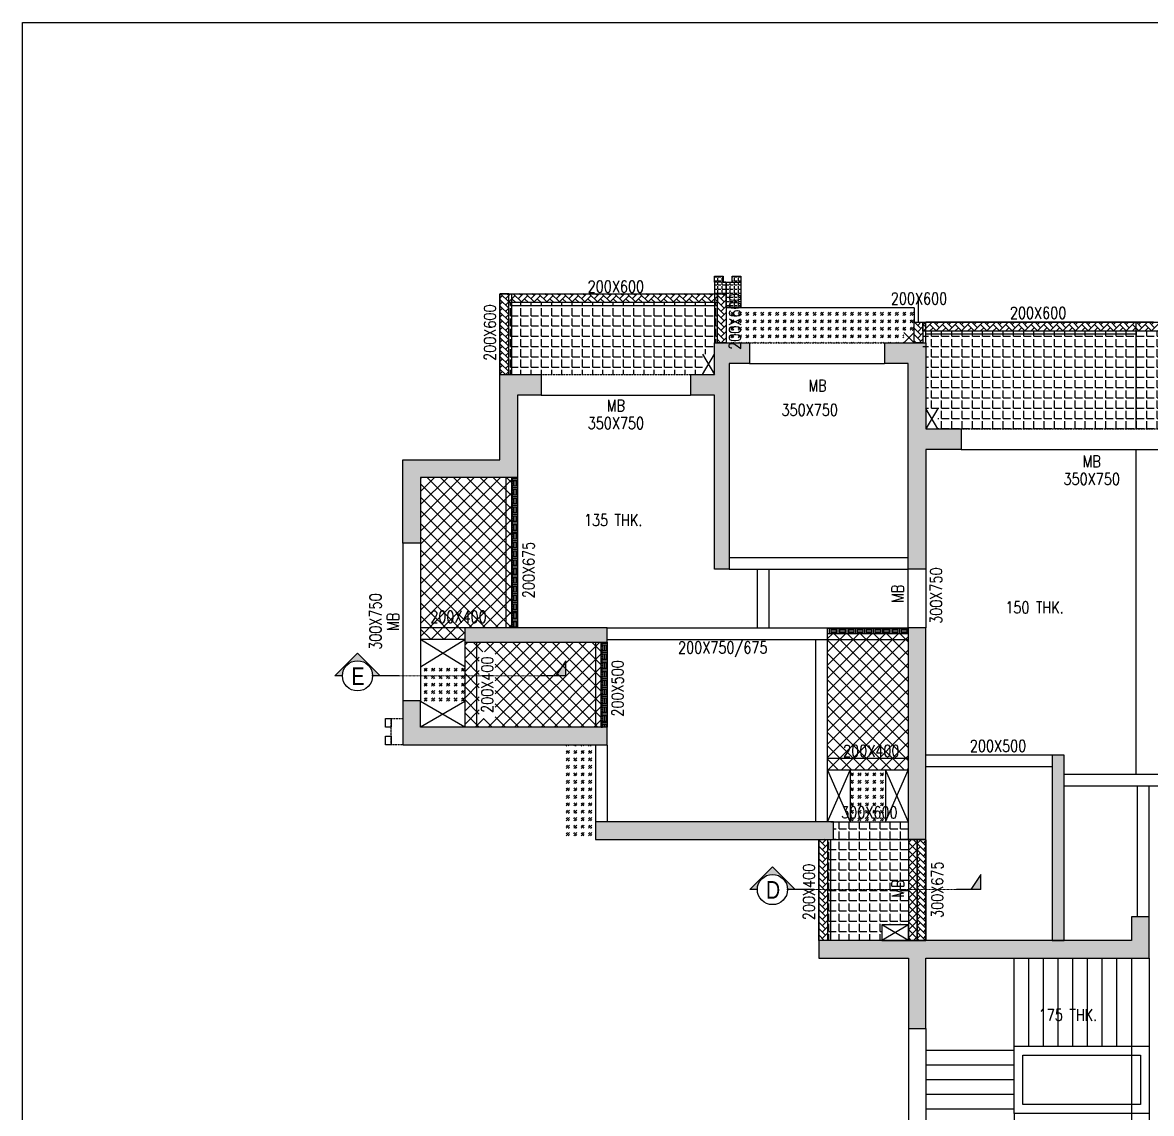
# Model space of a CAD drawing. Header units: millimetres. Extents: x 4277 to 218637, y 6776 to 49510.
# Drawn here: x 4277 to 23488, y 30947 to 49510 of the extents above; entities that cross this region are included whole.
import ezdxf
from ezdxf.enums import TextEntityAlignment as Align

# ---------------------------------------------------------------- set-up
doc = ezdxf.new("R2010")
doc.units = ezdxf.units.MM
for name, pattern in [('DASHED2', [0.375, 0.25, -0.125]), ('DOT', [0.25, 0, -0.25]), ('HIDDEN', [0.375, 0.25, -0.125])]:
    doc.linetypes.add(name, pattern=pattern)
for name, color, linetype in [('BEAM', 3, 'DASHED2'), ('BEAM NO', 3, 'Continuous'), ('COL', 6, 'Continuous'), ('col solid', 20, 'Continuous'), ('COVER', 2, 'Continuous'), ('CUT', 9, 'Continuous'), ('DIM.', 11, 'Continuous'), ('DOTED LINE', 7, 'DOT'), ('HAT', 30, 'Continuous'), ('S-Refr-Sect', 2, 'Continuous'), ('SLAB NO', 3, 'Continuous'), ('SYMBOL', 1, 'Continuous')]:
    doc.layers.add(name, color=color, linetype=linetype)
for name, color, linetype, lineweight in [('BEAM SIZES', 3, 'Continuous', 0), ('Boundary', 40, 'Continuous', 30), ('OTHER', 7, 'Continuous', 30), ('RC PARDI 100MM', 2, 'Continuous', 25), ('RC PARDI 150MM', 2, 'Continuous', 25), ('RC PARDI 200MM', 2, 'Continuous', 25)]:
    doc.layers.add(name, color=color, linetype=linetype, lineweight=lineweight)
doc.styles.add('Arial', font='arial.ttf')
doc.styles.add('romance', font='SIMPLEX.shx')
doc.styles.add('ROMANS', font='romans.shx', dxfattribs={"width": 1.2})
doc.dimstyles.new('25T', dxfattribs={"dimscale": 0.25, "dimtxt": 200, "dimasz": 180, "dimexe": 50, "dimexo": 50, "dimgap": 75, "dimtad": 1, "dimdec": 0, "dimzin": 0, "dimdsep": 46, "dimtxsty": 'romance', "dimcen": 0.09, "dimdle": 150, "dimclrd": 11, "dimclre": 11, "dimclrt": 2, "dimadec": 0, "dimazin": 0, "dimtfac": 1, "dimtdec": 0, "dimtofl": 0, "dimtmove": 0, "dimatfit": 3, "dimfxl": 1, "dimtolj": 1, "dimtzin": 0, "dimarcsym": 0})
pattern_1 = [(0, (67241, -120499.32), (0, 174.625), [127, -47.625]), (90, (67241, -120499.32), (-174.625, 1e-14), [127, -47.625])]
pattern_2 = [(45, (67241, -120499.32), (-112.2532, 112.2532), []), (135, (67241, -120499.32), (-112.2532, -112.2532), [])]
pattern_3 = [(45, (67240.994, -120499.316), (0, 107.763073), [228.6, -76.2]), (135, (67294.876, -120445.435), (1e-14, 107.763073), [228.6, -76.2])]
pattern_4 = [(45, (67240.99, -120499.32), (127.27922, 0), [75, -105]), (45, (67272.81, -120499.32), (127.27922, 0), [30, -150]), (45, (67240.99, -120467.5), (127.27922, 0), [30, -150])]
pattern_5 = [(0, (67240.994, -120499.316), (0, 69.85), [50.8, -19.05]), (90, (67240.994, -120499.316), (-69.85, 4e-15), [50.8, -19.05])]

# ---------------------------------------------------------------- blocks, each defined once
blk = doc.blocks.new('A-SEC-REF-ARROW')
at = {"layer": 'S-Refr-Sect'}
h = blk.add_hatch(color=11, dxfattribs=at)
edge = h.paths.add_edge_path()
edge.add_line((0, 904), (0, 600))
edge.add_arc((0, 0), 600, 90, 180)
edge.add_arc((0, 0), 600, 180, 270)
edge.add_line((0, -600), (0, -904))
edge.add_line((0, -904), (-904, 0))
edge.add_line((-904, 0), (0, 904))
at = {"layer": 'S-Refr-Sect', "color": 11, "linetype": 'Continuous', "ltscale": 100}
for p, q in [((-904, 0), (0, 904)), ((0, 904), (0, 600)), ((0, -904), (-904, 0)), ((0, -600), (0, -904))]:
    blk.add_line(p, q, dxfattribs=at)
at = {"layer": 'S-Refr-Sect', "color": 2, "linetype": 'Continuous'}
blk.add_circle((0, 0), 600, dxfattribs=at)
blk = doc.blocks.new('SECTION')
at = {"layer": 'SYMBOL', "color": 2, "linetype": 'Continuous'}
blk.add_line((1582547, -157327), (1583086, -157327), dxfattribs=at)
at = {"layer": 'SYMBOL', "ltscale": 800, "xscale": -0.500000000299394, "yscale": 0.5000000005322244, "zscale": 0.5, "rotation": 89.96648996946367}
blk.add_blockref('A-SEC-REF-ARROW', (1583371, -157327), dxfattribs=at)
at = {"layer": 'SYMBOL', "color": 1, "linetype": 'Continuous', "style": 'Arial', "width": 0.8}
blk.add_attdef('1', text='', height=350, dxfattribs=at).set_placement((1583359, -157334), align=Align.MIDDLE)
blk = doc.blocks.new('SEC-END')
at = {"linetype": 'Continuous'}
for p, q in [((-300, 0), (0, 200)), ((0, 0), (-300, 0))]:
    blk.add_line(p, q, dxfattribs=at)
blk.add_solid([(-300, 0), (0, 0), (-300, 0), (0, 200)], dxfattribs=at)
blk = doc.blocks.new('SEC-T1')
at = {"layer": 'S-Refr-Sect', "linetype": 'Continuous'}
blk.add_line((0, 4.84), (0, 0), dxfattribs=at)
at = {"layer": 'S-Refr-Sect', "extrusion": (0, 0, -1), "xscale": 0.009999999999998, "yscale": 0.009999999999998, "zscale": -0.01, "rotation": 180}
blk.add_blockref('SEC-END', (0, 4.84), dxfattribs=at)

msp = doc.modelspace()

# ---------------------------------------------------------------- hatches: boundary and pattern name
at = {"layer": 'col solid'}
h = msp.add_hatch(color=256, dxfattribs=at)
h.dxf.hatch_style = 1
h.paths.add_polyline_path([(16051, 44059), (16650, 44059), (16650, 43709), (16301, 43709), (16301, 40209), (16051, 40209), (16051, 43169), (15652, 43169), (15652, 43519), (16051, 43519)])
h = msp.add_hatch(color=256, dxfattribs=at)
h.dxf.hatch_style = 1
h.paths.add_polyline_path([(19651, 42244), (19651, 40209), (19351, 40209), (19350, 43709), (18950, 43709), (18950, 44059), (19650, 44059), (19651, 42594), (20252, 42594), (20252, 42244), (19651, 42244)])
h = msp.add_hatch(color=256, dxfattribs=at)
h.dxf.hatch_style = 1
h.paths.add_polyline_path([(12401, 41769), (11051, 41769), (11051, 40649), (10751, 40649), (10751, 42069), (12401, 42069), (12401, 43519), (13101, 43519), (13101, 43169), (12701, 43169), (12701, 41769)])
h = msp.add_hatch(color=256, dxfattribs=at)
h.dxf.hatch_style = 1
h.paths.add_polyline_path([(14226, 39212), (11801, 39212), (11801, 38969), (14226, 38969)])
h = msp.add_hatch(color=256, dxfattribs=at)
h.dxf.hatch_style = 1
h.paths.add_polyline_path([(19652, 39209), (19351, 39209), (19351, 35609), (19652, 35609)])
h = msp.add_hatch(color=256, dxfattribs=at)
h.dxf.hatch_style = 1
h.paths.add_polyline_path([(14226, 37219), (14226, 37519), (11051, 37519), (11051, 37969), (10751, 37969), (10751, 37219)])
h = msp.add_hatch(color=256, dxfattribs=at)
h.dxf.hatch_style = 1
h.paths.add_polyline_path([(21802, 33891), (22002, 33891), (22002, 33891), (22002, 37041), (21802, 37041)])
h = msp.add_hatch(color=256, dxfattribs=at)
h.dxf.hatch_style = 1
h.paths.add_polyline_path([(18076, 35909), (14026, 35909), (14026, 35609), (18076, 35609)])
h = msp.add_hatch(color=256, dxfattribs=at)
h.dxf.hatch_style = 1
h.paths.add_polyline_path([(23451, 33591), (23451, 34291), (23151, 34291), (23151, 33891), (17826, 33891), (17826, 33591), (19352, 33591), (19352, 33191), (19652, 33191), (19652, 33591)])
h = msp.add_hatch(color=256, dxfattribs=at)
h.dxf.hatch_style = 1
h.paths.add_polyline_path([(23451, 33591), (23451, 34291), (23151, 34291), (23151, 33891), (19652, 33891), (19652, 33891), (19352, 33891), (19352, 33891), (17826, 33891), (17826, 33591), (19352, 33591), (19352, 32391), (19652, 32391), (19652, 33591)])
at = {"layer": 'HAT'}
h = msp.add_hatch(dxfattribs=at)
h.set_pattern_fill('ANGLE', color=256, scale=10)
h.set_pattern_definition(pattern_5)
h.paths.add_polyline_path([(16051, 45094), (16201, 45094), (16201, 45194), (16051, 45194)])
h = msp.add_hatch(dxfattribs=at)
h.set_pattern_fill('ANGLE', color=256, scale=10)
h.set_pattern_definition(pattern_5)
h.paths.add_polyline_path([(16351, 45194), (16501, 45194), (16501, 45094), (16351, 45094)])
h = msp.add_hatch(dxfattribs=at)
h.set_pattern_fill('ANGLE', color=256, scale=10)
h.set_pattern_definition(pattern_5)
h.paths.add_polyline_path([(16251, 45094), (16051, 45094), (16051, 44894), (16251, 44894)])
h = msp.add_hatch(dxfattribs=at)
h.set_pattern_fill('ANGLE', color=256, scale=10)
h.set_pattern_definition(pattern_5)
h.paths.add_polyline_path([(16251, 45094), (16501, 45094), (16501, 44659), (16251, 44659)])
h = msp.add_hatch(dxfattribs=at)
h.set_pattern_fill('ANGLE', color=256, scale=25)
h.set_pattern_definition(pattern_1)
h.paths.add_polyline_path([(12551, 44744), (16101, 44744), (16101, 44059), (16051, 44059), (16051, 43869), (15851, 43869), (15851, 43519), (12551, 43519)])
h = msp.add_hatch(dxfattribs=at)
h.set_pattern_fill('GOST_GLASS', color=256, scale=15)
h.set_pattern_definition([(45, (67241, -120299.32), (127.27922, 0), [75, -105]), (45, (67272.82, -120299.32), (127.27922, 0), [30, -150]), (45, (67241, -120267.5), (127.27922, 0), [30, -150])])
h.paths.add_polyline_path([(19451, 44654), (16251, 44654), (16251, 44059), (19276, 44059), (19276, 44234), (19451, 44234)])
h = msp.add_hatch(dxfattribs=at)
h.set_pattern_fill('ANGLE', color=256, scale=25)
h.set_pattern_definition(pattern_1)
h.paths.add_polyline_path([(19600, 44259), (23226, 44259), (23226, 42594), (19851, 42594), (19851, 42944), (19651, 42944), (19650, 43859), (19600, 43859)])
h = msp.add_hatch(dxfattribs=at)
h.set_pattern_fill('ANGLE', color=256, scale=25)
h.set_pattern_definition(pattern_1)
h.paths.add_polyline_path([(23615, 43959), (23895, 43959), (23895, 42836), (23615, 42836)], flags=16)
h.paths.add_polyline_path([(23226, 44259), (26851, 44259), (26851, 43759), (26801, 43759), (26801, 42944), (26601, 42944), (26601, 42594), (23226, 42594)])
at = {"layer": 'HAT', "linetype": 'ByBlock'}
h = msp.add_hatch(dxfattribs=at)
h.set_pattern_fill('ANSI37', color=256, scale=50)
h.set_pattern_definition(pattern_2)
edge = h.paths.add_edge_path()
edge.add_line((11051, 41769), (12601, 41769))
edge.add_line((12601, 41769), (12601, 39209))
edge.add_line((12601, 39209), (11801, 39209))
edge.add_line((11801, 39209), (11801, 39009))
edge.add_line((11801, 39009), (11051, 39009))
edge.add_line((11051, 39009), (11051, 41769))
h = msp.add_hatch(dxfattribs=at)
h.set_pattern_fill('ANSI37', color=256, scale=50)
h.set_pattern_definition(pattern_2)
h.paths.add_polyline_path([(17976, 36789), (19351, 36789), (19351, 39109), (17976, 39109)])
h = msp.add_hatch(dxfattribs=at)
h.set_pattern_fill('ANSI37', color=256, scale=50)
h.set_pattern_definition(pattern_2)
h.paths.add_polyline_path([(12048, 38803), (12321, 38803), (12321, 37669), (12048, 37669)])
h.paths.add_polyline_path([(11801, 38969), (14126, 38969), (14126, 37519), (11801, 37519)])
at = {"layer": 'HAT'}
h = msp.add_hatch(dxfattribs=at)
h.set_pattern_fill('GOST_GLASS', color=256, scale=15)
h.set_pattern_definition(pattern_4)
h.paths.add_polyline_path([(11051, 38549), (11801, 38549), (11801, 37959), (11051, 37959)])
h = msp.add_hatch(dxfattribs=at)
h.set_pattern_fill('GOST_GLASS', color=256, scale=15)
h.set_pattern_definition(pattern_4)
h.paths.add_polyline_path([(13476, 37209), (14026, 37209), (14026, 35609), (13476, 35609)])
h = msp.add_hatch(dxfattribs=at)
h.set_pattern_fill('GOST_GLASS', color=256, scale=15)
h.set_pattern_definition(pattern_4)
h.paths.add_polyline_path([(18363, 36789), (18963, 36789), (18963, 35909), (18363, 35909)])
h = msp.add_hatch(dxfattribs=at)
h.set_pattern_fill('ANGLE', color=256, scale=25)
h.set_pattern_definition(pattern_1)
h.paths.add_polyline_path([(18076, 35909), (19351, 35909), (19351, 35609), (18076, 35609)])
h = msp.add_hatch(dxfattribs=at)
h.set_pattern_fill('ANGLE', color=256, scale=25)
h.set_pattern_definition(pattern_1)
edge = h.paths.add_edge_path()
edge.add_line((17976, 35609), (19376, 35609))
edge.add_line((19376, 35609), (19352, 34159))
edge.add_line((19352, 34159), (18901, 34159))
edge.add_line((18901, 34159), (18901, 33891))
edge.add_line((18901, 33891), (17976, 33891))
edge.add_line((17976, 33891), (17976, 35609))
at = {"layer": 'HAT', "linetype": 'ByBlock'}
h = msp.add_hatch(dxfattribs=at)
h.set_pattern_fill('ANSI37', color=256, scale=30)
h.set_pattern_definition([(45, (67240.99, -120499.32), (-67.35192, 67.35192), []), (135, (67240.99, -120499.32), (-67.35192, -67.35192), [])])
h.paths.add_polyline_path([(19352, 33891), (19501, 33891), (19501, 35609), (19352, 35609)])
at = {"layer": 'RC PARDI 100MM'}
h = msp.add_hatch(dxfattribs=at)
h.set_pattern_fill('EARTH', color=30, scale=300, angle=270)
h.set_pattern_definition([(270, (-157171.56, 215258.9), (75, -75), [75, -75]), (270, (-157143.43, 215258.9), (75, -75), [75, -75]), (270, (-157115.31, 215258.9), (75, -75), [75, -75]), (360, (-157105.93, 215249.53), (75, 75), [75, -75]), (360, (-157105.93, 215221.4), (75, 75), [75, -75]), (360, (-157105.93, 215193.28), (75, 75), [75, -75])])
h.paths.add_polyline_path([(12701, 41769), (12701, 39209), (12601, 39209), (12601, 41769)])
h = msp.add_hatch(dxfattribs=at)
h.set_pattern_fill('EARTH', color=30, scale=300, angle=180)
h.set_pattern_definition([(180, (192865.78, 208981.15), (-75, -75), [75, -75]), (180, (192865.78, 208953.02), (-75, -75), [75, -75]), (180, (192865.78, 208924.9), (-75, -75), [75, -75]), (270, (192856.41, 208915.52), (75, -75), [75, -75]), (270, (192828.28, 208915.52), (75, -75), [75, -75]), (270, (192800.16, 208915.52), (75, -75), [75, -75])])
h.paths.add_polyline_path([(19351, 39109), (17976, 39109), (17976, 39209), (19351, 39209)])
h = msp.add_hatch(dxfattribs=at)
h.set_pattern_fill('EARTH', color=30, scale=300, angle=270)
h.set_pattern_definition([(270, (-155646.56, 212458.9), (75, -75), [75, -75]), (270, (-155618.43, 212458.9), (75, -75), [75, -75]), (270, (-155590.31, 212458.9), (75, -75), [75, -75]), (360, (-155580.93, 212449.53), (75, 75), [75, -75]), (360, (-155580.93, 212421.4), (75, 75), [75, -75]), (360, (-155580.93, 212393.28), (75, 75), [75, -75])])
h.paths.add_polyline_path([(14226, 38969), (14226, 37519), (14126, 37519), (14126, 38969)])
at = {"layer": 'RC PARDI 150MM'}
h = msp.add_hatch(dxfattribs=at)
h.set_pattern_fill('AR-HBONE', color=30, scale=0.75)
h.set_pattern_definition(pattern_3)
h.paths.add_polyline_path([(12401, 43519), (12551, 43519), (12551, 44894), (12401, 44894)])
h = msp.add_hatch(dxfattribs=at)
h.set_pattern_fill('AR-HBONE', color=30, scale=0.75)
h.set_pattern_definition(pattern_3)
h.paths.add_polyline_path([(12551, 44894), (16101, 44894), (16101, 44744), (12551, 44744)])
h = msp.add_hatch(dxfattribs=at)
h.set_pattern_fill('AR-HBONE', color=30, scale=0.75)
h.set_pattern_definition(pattern_3)
h.paths.add_polyline_path([(16251, 44059), (16101, 44059), (16101, 44894), (16251, 44894)])
h = msp.add_hatch(dxfattribs=at)
h.set_pattern_fill('AR-HBONE', color=30, scale=0.75)
h.set_pattern_definition([(45, (70590.51, -120199.316), (0, 107.763073), [228.6, -76.2]), (135, (70644.395, -120145.434), (1e-14, 107.763073), [228.6, -76.2])])
h.paths.add_polyline_path([(19600, 44059), (19450, 44059), (19450, 44409), (19600, 44409)])
h = msp.add_hatch(dxfattribs=at)
h.set_pattern_fill('AR-HBONE', color=30, scale=0.75)
h.set_pattern_definition([(45, (67240.994, -120399.316), (0, 107.763073), [228.6, -76.2]), (135, (67294.876, -120345.435), (1e-14, 107.763073), [228.6, -76.2])])
h.paths.add_polyline_path([(19600, 44409), (26851, 44409), (26851, 44259), (19600, 44259)])
h = msp.add_hatch(dxfattribs=at)
h.set_pattern_fill('AR-HBONE', color=30, scale=0.75)
h.set_pattern_definition(pattern_3)
h.paths.add_polyline_path([(17826, 35609), (17976, 35609), (17976, 33891), (17826, 33891)])
h = msp.add_hatch(dxfattribs=at)
h.set_pattern_fill('AR-HBONE', color=30, scale=0.75)
h.set_pattern_definition(pattern_3)
h.paths.add_polyline_path([(19502, 33891), (19652, 33891), (19652, 35609), (19502, 35609)])

# ---------------------------------------------------------------- linework, layer by layer
at = {"layer": 'BEAM', "ltscale": 10}
for p, q in [((16051, 45094, 0), (16051, 44059, 0)), ((16251, 45094, 0), (16051, 45094, 0)), ((16251, 45094, 0), (16251, 44059, 0)), ((12401, 43519), (12401, 44894, 0)), ((12401, 44894, 0), (12601, 44894, 0)), ((12601, 43519), (12601, 44894, 0)), ((12601, 44894, 0), (16051, 44894, 0)), ((16051, 44894, 0), (16251, 44894, 0)), ((12601, 44694, 0), (16051, 44694, 0)), ((19450, 44059, 0), (19450, 44409, 0)), ((19451, 44409, 0), (19650, 44409, 0)), ((19650, 44059, 0), (19650, 44409, 0)), ((23226, 44409, 0), (19650, 44409, 0)), ((23226, 42594, 0), (23226, 44409, 0)), ((23526, 44409, 0), (23226, 44409, 0)), ((23226, 44209, 0), (19650, 44209, 0)), ((12501, 41769, 0), (12501, 39209, 0)), ((17976, 35909, 0), (17976, 39209, 0)), ((11801, 39009, 0), (11051, 39009, 0)), ((17876, 39009, 0), (19351, 39009, 0)), ((11801, 38969, 0), (11801, 37519, 0)), ((14026, 38969, 0), (14026, 37519, 0)), ((14026, 37219, 0), (14026, 35909, 0)), ((19351, 36789, 0), (17976, 36789, 0)), ((18026, 35909, 0), (19351, 35909, 0)), ((17826, 35609, 0), (17826, 33891, 0)), ((18026, 35609, 0), (18026, 33891, 0)), ((18026, 35609, 0), (19351, 35609, 0)), ((19352, 32391, 0), (19352, 30647, 0)), ((19652, 32391, 0), (19652, 30647, 0))]:
    msp.add_line(p, q, dxfattribs=at)
at = {"layer": 'BEAM', "color": 4}
for p, q in [((16650, 44059, 0), (18950, 44059, 0)), ((13101, 43519, 0), (15652, 43519, 0)), ((20251, 42594, 0), (26201, 42594, 0))]:
    msp.add_line(p, q, dxfattribs=at)
at = {"layer": 'BEAM', "color": 4, "linetype": 'HIDDEN', "ltscale": 10}
for p, q in [((16650, 43709, 0), (18950, 43709, 0)), ((13101, 43169, 0), (15652, 43169, 0)), ((20251, 42244, 0), (26201, 42244, 0)), ((19351, 39209, 0), (19351, 40209, 0)), ((19651, 40209, 0), (19652, 39209, 0)), ((19352, 35609, 0), (19352, 33897, 0)), ((19652, 35609, 0), (19652, 33891, 0)), ((23151, 33591, 0), (23151, 29447, 0)), ((23451, 33591, 0), (23451, 29447, 0))]:
    msp.add_line(p, q, dxfattribs=at)
at = {"layer": 'BEAM', "linetype": 'HIDDEN', "ltscale": 10}
for p, q in [((23226, 36716, 0), (23226, 42244, 0)), ((12701, 41769, 0), (12701, 39209, 0)), ((16301, 40409, 0), (19351, 40409, 0)), ((16301, 40209, 0), (19351, 40209, 0)), ((16776, 40209, 0), (16776, 39209, 0)), ((16976, 40209, 0), (16976, 39209, 0)), ((11801, 39209, 0), (11051, 39209, 0)), ((14226, 39209, 0), (19351, 39209, 0)), ((14226, 39009, 0), (17876, 39009, 0)), ((17776, 35909, 0), (17776, 39009, 0)), ((12001, 38969, 0), (12001, 37519, 0)), ((14226, 38969, 0), (14226, 37519, 0)), ((14226, 37219, 0), (14226, 35909, 0)), ((19351, 36989, 0), (17976, 36989, 0)), ((21802, 37044, 0), (19652, 37044, 0)), ((21802, 36844, 0), (19652, 36844, 0)), ((26251, 36716, 0), (22002, 36716, 0)), ((26251, 36516, 0), (22002, 36516, 0)), ((23251, 34291, 0), (23251, 36516, 0)), ((23451, 34291, 0), (23451, 36516, 0))]:
    msp.add_line(p, q, dxfattribs=at)
at = {"layer": 'BEAM', "color": 4, "ltscale": 10}
for p, q in [((10751, 40649, 0), (10751, 37969, 0)), ((11051, 40649, 0), (11051, 37969, 0))]:
    msp.add_line(p, q, dxfattribs=at)
at = {"layer": 'BEAM', "elevation": 0}
msp.add_lwpolyline([(10551, 37669), (10751, 37669), (10751, 37219), (10551, 37219)], close=True, dxfattribs=at)
at = {"layer": 'Boundary'}
msp.add_lwpolyline([(4277, 49510), (65790, 49510), (65790, 6776), (4277, 6776)], close=True, dxfattribs=at)
at = {"layer": 'COL', "elevation": 0}
for points in [[(16051, 44059), (16650, 44059), (16650, 43709), (16301, 43709), (16301, 40209), (16051, 40209), (16051, 43169), (15652, 43169), (15652, 43519), (16051, 43519)], [(19651, 42244), (19651, 40209), (19351, 40209), (19350, 43709), (18950, 43709), (18950, 44059), (19650, 44059), (19651, 42594), (20252, 42594), (20252, 42244), (19651, 42244)], [(14226, 39212), (11801, 39212), (11801, 38969), (14226, 38969)], [(19652, 39209), (19351, 39209), (19351, 35609), (19652, 35609)], [(14226, 37219), (14226, 37519), (11051, 37519), (11051, 37969), (10751, 37969), (10751, 37219)], [(18076, 35909), (14026, 35909), (14026, 35609), (18076, 35609)], [(23451, 33591), (23451, 34291), (23151, 34291), (23151, 33891), (19652, 33891), (19652, 33891), (19352, 33891), (19352, 33891), (17826, 33891), (17826, 33591), (19352, 33591), (19352, 32391), (19652, 32391), (19652, 33591)]]:
    msp.add_lwpolyline(points, close=True, dxfattribs=at)
for points in [[(12401, 41769), (11051, 41769), (11051, 40649), (10751, 40649), (10751, 42069), (12401, 42069), (12401, 43519), (13101, 43519), (13101, 43169), (12701, 43169), (12701, 41769), (12401, 41769)], [(22002, 33891), (22002, 37041), (21802, 37041), (21802, 33891), (22002, 33891)]]:
    msp.add_lwpolyline(points, dxfattribs=at)
at = {"layer": 'COVER'}
for p, q in [((19451, 44654, 0), (16251, 44654, 0)), ((19451, 44654, 0), (19451, 44409, 0)), ((18363, 36789, 0), (18363, 35909, 0)), ((18963, 36789, 0), (18963, 35909, 0))]:
    msp.add_line(p, q, dxfattribs=at)
at = {"layer": 'COVER', "elevation": 0}
msp.add_lwpolyline([(16051, 45094), (16051, 45194), (16201, 45194), (16201, 45094), (16351, 45094), (16351, 45194), (16501, 45194), (16501, 44659), (16251, 44659)], dxfattribs=at)
for points in [[(16251, 45094), (16501, 45094), (16501, 44659), (16251, 44659)], [(12401, 43519), (12551, 43519), (12551, 44894), (12401, 44894)], [(12551, 44894), (16101, 44894), (16101, 44744), (12551, 44744)], [(16251, 44059), (16101, 44059), (16101, 44894), (16251, 44894)], [(19600, 44059), (19450, 44059), (19450, 44409), (19600, 44409)], [(19600, 44409), (26851, 44409), (26851, 44259), (19600, 44259)], [(10451, 37669), (10551, 37669), (10551, 37519), (10451, 37519)], [(10451, 37369), (10551, 37369), (10551, 37219), (10451, 37219)], [(17826, 35609), (17976, 35609), (17976, 33891), (17826, 33891)], [(19352, 33891), (19501, 33891), (19501, 35609), (19352, 35609)], [(19502, 33891), (19652, 33891), (19652, 35609), (19502, 35609)], [(19352, 34159), (18901, 34159), (18901, 33891), (19352, 33891)]]:
    msp.add_lwpolyline(points, close=True, dxfattribs=at)
at = {"layer": 'COVER', "const_width": 0.1, "elevation": 0}
for points in [[(19276, 44234), (19450, 44234), (19450, 44059), (19276, 44059)], [(15851, 43869), (16051, 43869), (16051, 43519), (15851, 43519)], [(19851, 42944), (19651, 42944), (19651, 42594), (19851, 42594)]]:
    msp.add_lwpolyline(points, close=True, dxfattribs=at)
for points in [[(11801, 38549), (11051, 38549), (11051, 37959), (11801, 37959)], [(14026, 35609), (13476, 35609), (13476, 37209)]]:
    msp.add_lwpolyline(points, dxfattribs=at)
at = {"layer": 'CUT'}
for p, q in [((19276, 44059, 0), (19450, 44234, 0)), ((19276, 44234, 0), (19450, 44059, 0)), ((15851, 43869, 0), (16051, 43519, 0)), ((15851, 43519, 0), (16051, 43869, 0)), ((19851, 42944, 0), (19651, 42594, 0)), ((19851, 42594, 0), (19651, 42944, 0)), ((11801, 38549, 0), (11051, 39009, 0)), ((11051, 38549, 0), (11801, 39009, 0)), ((11801, 37959, 0), (11051, 37519, 0)), ((11801, 37519, 0), (11051, 37959, 0)), ((17976, 36789, 0), (18363, 35909, 0)), ((17976, 35909, 0), (18363, 36789, 0)), ((18963, 36789, 0), (19351, 35909, 0)), ((18963, 35909, 0), (19351, 36789, 0)), ((19352, 34159, 0), (18901, 33891, 0)), ((19352, 33891, 0), (18901, 34159, 0))]:
    msp.add_line(p, q, dxfattribs=at)
at = {"layer": 'DOTED LINE', "color": 1, "linetype": 'DOT', "lineweight": 9, "ltscale": 0.005}
for p, q in [((10684, 38394, 19758), (13107, 38394, 19758)), ((17745, 34757, 0), (20169, 34757, 0))]:
    msp.add_line(p, q, dxfattribs=at)
at = {"layer": 'OTHER'}
for p, q in [((21152, 32091, 0), (21152, 33591, 0)), ((21402, 32091, 0), (21402, 33591, 0)), ((21652, 32091, 0), (21652, 33591, 0)), ((21902, 32091, 0), (21902, 33591, 0)), ((22152, 32091, 0), (22152, 33591, 0)), ((22402, 32091, 0), (22402, 33591, 0)), ((22652, 32091, 0), (22652, 33591, 0)), ((22902, 32091, 0), (22902, 33591, 0)), ((21152, 32019, 0), (19652, 32019, 0)), ((21152, 31769, 0), (19652, 31769, 0)), ((21152, 31519, 0), (19652, 31519, 0)), ((21152, 31269, 0), (19652, 31269, 0)), ((21152, 31019, 0), (19652, 31019, 0)), ((21152, 30947, 0), (21152, 29447, 0))]:
    msp.add_line(p, q, dxfattribs=at)
at = {"layer": 'OTHER', "elevation": 0}
for points in [[(21152, 32091), (23451, 32091), (23451, 30947), (21152, 30947)], [(21302, 31941), (23301, 31941), (23301, 31097), (21302, 31097)]]:
    msp.add_lwpolyline(points, close=True, dxfattribs=at)
at = {"layer": 'RC PARDI 200MM', "elevation": 0}
for points in [[(12701, 41769), (12701, 39209), (12601, 39209), (12601, 41769)], [(19351, 39109), (17976, 39109), (17976, 39209), (19351, 39209)], [(14226, 38969), (14226, 37519), (14126, 37519), (14126, 38969)]]:
    msp.add_lwpolyline(points, close=True, dxfattribs=at)

# ---------------------------------------------------------------- block references
at = {"layer": 'S-Refr-Sect'}
ref = msp.add_blockref('SECTION', (1367231, 172452, 19758), dxfattribs=dict(at, xscale=-0.8571428571271091, yscale=0.8571428571271091, zscale=0.8571428571271091, rotation=359.9664972087333))
ref.add_attrib('1', 'E', dxfattribs={"layer": 'SYMBOL', "color": 1, "linetype": 'Continuous', "height": 300, "style": 'Arial', "width": 0.8}).set_placement((9987, 38388, 19758), align=Align.MIDDLE)
at = {"layer": 'S-Refr-Sect', "xscale": 85.71428571594944, "yscale": 85.71428571594944, "zscale": 85.71428571594944, "rotation": 270.0000071903749}
for p in [(13107, 38394, 19758), (20169, 34757, 0)]:
    msp.add_blockref('SEC-T1', p, dxfattribs=at)
at = {"layer": 'S-Refr-Sect'}
ref = msp.add_blockref('SECTION', (1374293, 168815, 0), dxfattribs=dict(at, xscale=-0.8571428571271091, yscale=0.8571428571271091, zscale=0.8571428571271091, rotation=359.9664972087333))
ref.add_attrib('1', 'D', dxfattribs={"layer": 'SYMBOL', "color": 1, "linetype": 'Continuous', "height": 300, "style": 'Arial', "width": 0.8}).set_placement((17049, 34751, 0), align=Align.MIDDLE)

# ---------------------------------------------------------------- texts
at = {"layer": 'BEAM NO', "style": 'ROMANS', "width": 0.8}
for p in [(17805, 43172, 0), (14374, 42832, 0), (22473, 41882, 0)]:
    msp.add_text('MB', height=200, dxfattribs=at).set_placement(p, align=Align.BOTTOM_CENTER)
for p in [(19331, 39792, 0), (10742, 39317, 0), (19333, 34774, 0)]:
    msp.add_text('MB', height=200, rotation=90, dxfattribs=at).set_placement(p, align=Align.BOTTOM_CENTER)
at = {"layer": 'BEAM SIZES', "style": 'ROMANS', "width": 0.8}
for s, p in [('200X600', (14374, 44857, 0)), ('200X600', (19533, 44652, 0)), ('200X600', (21560, 44409, 0)), ('350X750', (17673, 42758, 0)), ('350X750', (14374, 42533, 0)), ('350X750', (22473, 41583, 0)), ('200X400', (11695, 39238, 0)), ('200X750/675', (16194, 38715, 0)), ('200X500', (20878, 37040, 0)), ('200X400', (18721, 36956, 0)), ('300X600', (18688, 35909, 0))]:
    msp.add_text(s, height=200, dxfattribs=at).set_placement(p, align=Align.BOTTOM_CENTER)
for s, p in [('200X600', (16561, 44421, 0)), ('200X600', (12391, 44233, 0)), ('200X675', (13050, 40194, 0)), ('300X750', (19984, 39758, 0)), ('300X750', (10444, 39317, 0)), ('200X400', (12346, 38243)), ('200X500', (14564, 38180, 0)), ('200X400', (17820, 34715, 0)), ('300X675', (20003, 34754, 0))]:
    msp.add_text(s, height=200, rotation=90, dxfattribs=at).set_placement(p, align=Align.BOTTOM_CENTER)
at = {"layer": 'SLAB NO', "style": 'ROMANS', "width": 0.8}
for s, p in [('135 THK.', (14328, 40884, 0)), ('150 THK.', (21499, 39397, 0)), ('175 THK.', (22067, 32463, 0))]:
    msp.add_text(s, height=200, dxfattribs=at).set_placement(p, align=Align.BOTTOM_CENTER)

# ---------------------------------------------------------------- leaders
at = {"layer": 'DIM.', "ltscale": 10}
msp.add_leader([(19525, 44409, 0), (19525, 44832, 0)], dimstyle='25T', dxfattribs=at)

doc.saveas('drawing.dxf')
